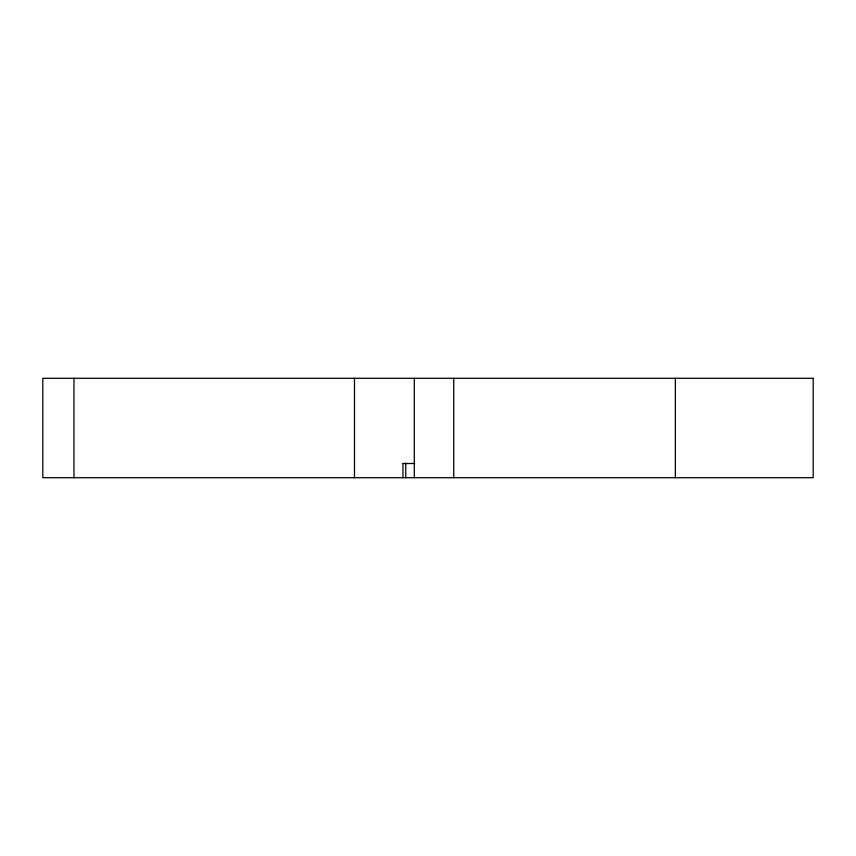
<?xml version="1.0" encoding="UTF-8"?>
<svg xmlns="http://www.w3.org/2000/svg" width="856" height="856" viewBox="0 0 856 856"><rect width="100%" height="100%" fill="white"/><g stroke="black" fill="none" stroke-linecap="round" stroke-linejoin="round"><path stroke-width="1.28" d="M402.866 463.503L414.679 463.503M675.363 378.288L675.363 477.712M453.734 378.288L453.734 477.712M414.315 378.288L414.315 477.712M405.765 463.128L405.765 477.712M402.962 463.503L402.962 477.712M354.48 378.288L354.48 477.712M73.948 378.288L73.948 477.712M813.2 378.288L42.8 378.288L42.8 477.712L813.2 477.712L813.2 378.288"/></g></svg>
